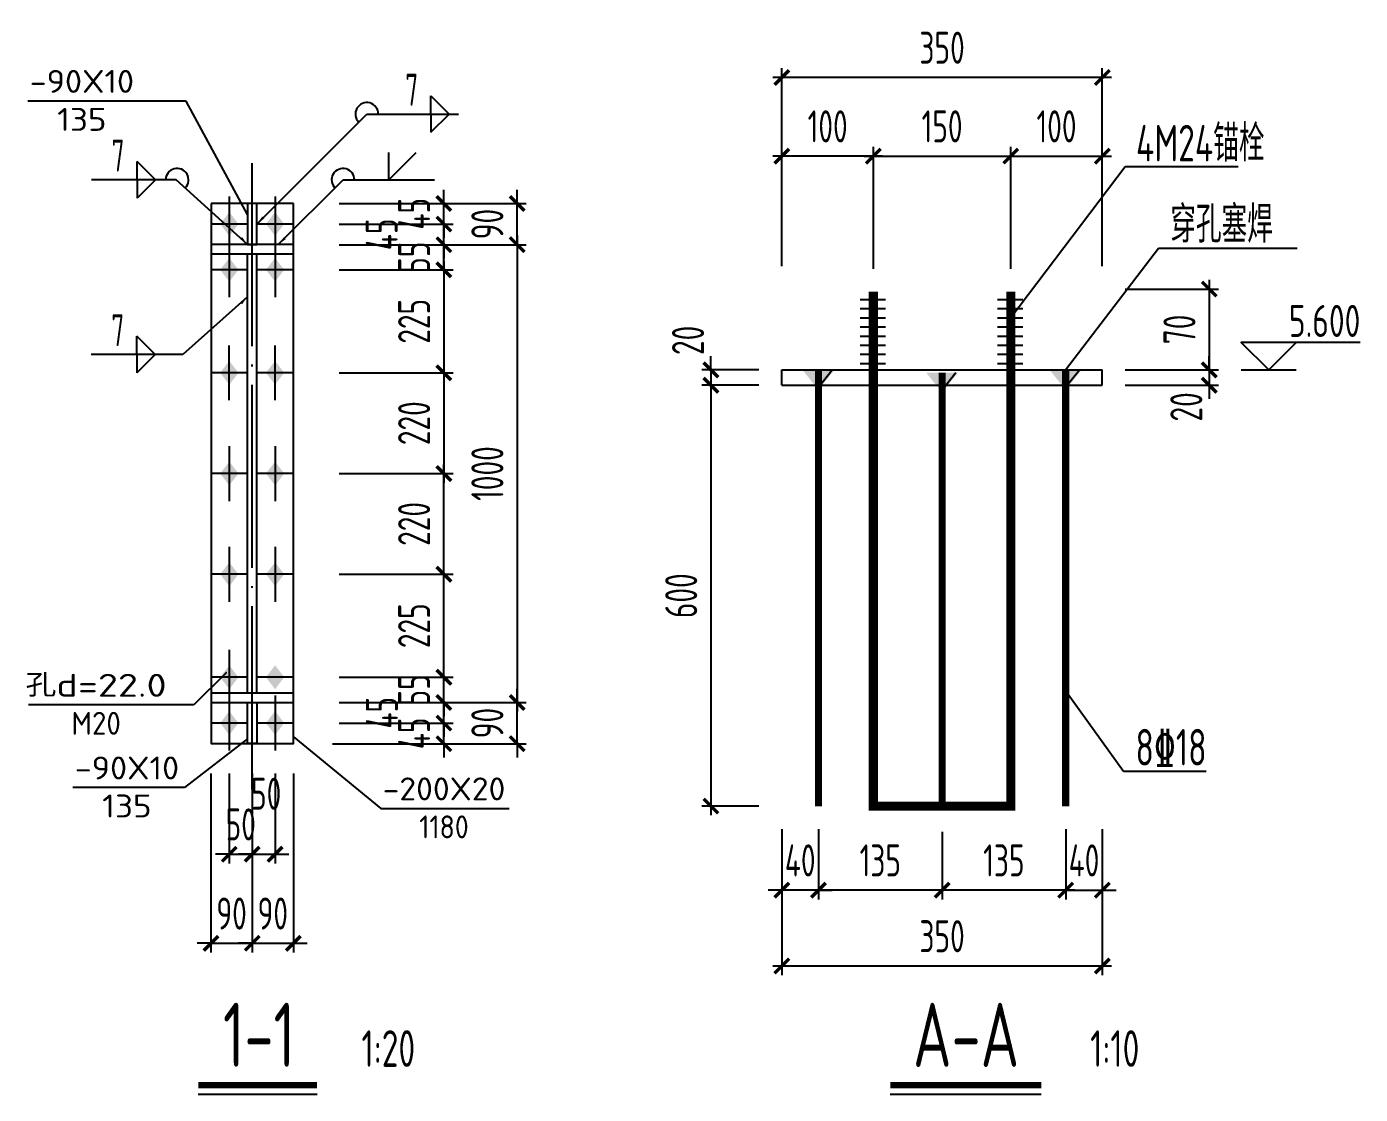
# Model space of a CAD drawing. Extents: x 287065 to 1473467, y 284802 to 344222.
# Drawn here: x 1292036 to 1306604, y 308885 to 320546 of the extents above; entities that cross this region are included whole.
import ezdxf
from ezdxf.enums import TextEntityAlignment as Align

# ---------------------------------------------------------------- set-up
doc = ezdxf.new("R2010")
doc.units = 0
doc.header["$LTSCALE"] = 1000
doc.linetypes.add('DOTE', pattern=[2.42, 2, -0.2, 0.02, -0.2])
doc.layers.get('0').update_dxf_attribs({"linetype": 'CONTINUOUS'})
doc.layers.get('DEFPOINTS').update_dxf_attribs({"linetype": 'CONTINUOUS'})
for name, color, linetype in [('10', 7, 'CONTINUOUS'), ('1000', 2, 'CONTINUOUS'), ('DIM', 3, 'CONTINUOUS'), ('DOTE', 8, 'DOTE'), ('G 钢板', 200, 'CONTINUOUS'), ('SYMB', 7, 'CONTINUOUS'), ('TEXT', 7, 'CONTINUOUS'), ('THIN', 7, 'CONTINUOUS'), ('尺寸标注', 3, 'CONTINUOUS'), ('焊缝标注', 151, 'CONTINUOUS'), ('螺栓孔标注', 151, 'CONTINUOUS'), ('钢板标注', 171, 'CONTINUOUS')]:
    doc.layers.add(name, color=color, linetype=linetype)
doc.styles.get("Standard").update_dxf_attribs({"font": 'tssdeng.shx', "width": 0.7, "bigfont": 'hztxt.shx'})
doc.styles.add('TSSD_Dimension', font='tssdeng.shx', dxfattribs={"width": 0.7, "bigfont": 'hztxt.shx'})
doc.dimstyles.new('TSSD_10_100', dxfattribs={"dimtxt": 350, "dimasz": 150, "dimexe": 100, "dimexo": 250, "dimgap": 150, "dimtad": 1, "dimdec": 0, "dimlfac": 0.1, "dimzin": 0, "dimdsep": 46, "dimtxsty": 'TSSD_Dimension', "dimblk": 'ARCHTICK', "dimcen": 0, "dimdle": 100, "dimclrt": 7, "dimadec": 0, "dimazin": 0, "dimtfac": 1, "dimtdec": 0, "dimtix": 1, "dimtmove": 2, "dimatfit": 3, "dimfxl": 100, "dimtolj": 1, "dimtzin": 0, "dimarcsym": 0})
doc.dimstyles.new('TSSD_20_100', dxfattribs={"dimtxt": 350, "dimasz": 150, "dimexe": 100, "dimexo": 250, "dimgap": 150, "dimtad": 1, "dimdec": 0, "dimlfac": 0.2, "dimzin": 0, "dimdsep": 46, "dimtxsty": 'TSSD_Dimension', "dimblk": 'ARCHTICK', "dimcen": 0, "dimdle": 100, "dimclrd": 256, "dimclre": 256, "dimclrt": 55, "dimadec": 0, "dimazin": 0, "dimtfac": 1, "dimtdec": 0, "dimtix": 1, "dimtmove": 2, "dimatfit": 3, "dimldrblk": '_tsdbk', "dimfxl": 100, "dimtolj": 1, "dimtzin": 0, "dimarcsym": 0})

# ---------------------------------------------------------------- blocks, each defined once
blk = doc.blocks.new('_ARCHTICK')
at = {"color": 0}
blk.add_lwpolyline([(-0.53, -0.53, 0.25, 0.25, 0), (0.53, 0.53, 0.5, 0.5, 0)], format="xyseb", dxfattribs=at)
blk = doc.blocks.new('*D627')
at = {"layer": 'DEFPOINTS', "color": 0}
for p in [(1294249, 312640, 600), (1294499, 312640, 600), (1294499, 311508)]:
    blk.add_point(p, dxfattribs=at)
at = {"layer": 'DIM', "lineweight": -2}
for p, q in [((1294249, 312390), (1294249, 311408)), ((1294499, 312390), (1294499, 311408)), ((1294249, 311508), (1294099, 311508)), ((1294249, 311508), (1294499, 311508)), ((1294499, 311508), (1294649, 311508))]:
    blk.add_line(p, q, dxfattribs=at)
at = {"layer": 'DIM', "lineweight": -2, "xscale": 150, "yscale": 150, "zscale": 150}
blk.add_blockref('_ARCHTICK', (1294249, 311508), dxfattribs=at)
at = {"layer": 'DIM', "lineweight": -2, "xscale": 150, "yscale": 150, "zscale": 150, "rotation": 180}
blk.add_blockref('_ARCHTICK', (1294499, 311508), dxfattribs=at)
at = {"layer": 'DIM', "color": 55, "insert": (1294374, 311833), "char_height": 350, "attachment_point": 5, "style": 'TSSD_Dimension'}
blk.add_mtext('\\A1;50', dxfattribs=at)
blk = doc.blocks.new('_tsdbk')
blk = doc.blocks.new('*D628')
at = {"layer": 'DEFPOINTS', "color": 0}
for p in [(1294499, 312640, 600), (1294749, 312640, 600), (1294749, 311508)]:
    blk.add_point(p, dxfattribs=at)
at = {"layer": 'DIM', "lineweight": -2}
for p, q in [((1294499, 312390), (1294499, 311408)), ((1294749, 312390), (1294749, 311408)), ((1294499, 311508), (1294349, 311508)), ((1294499, 311508), (1294749, 311508)), ((1294749, 311508), (1294899, 311508))]:
    blk.add_line(p, q, dxfattribs=at)
at = {"layer": 'DIM', "lineweight": -2, "xscale": 150, "yscale": 150, "zscale": 150}
blk.add_blockref('_ARCHTICK', (1294499, 311508), dxfattribs=at)
at = {"layer": 'DIM', "lineweight": -2, "xscale": 150, "yscale": 150, "zscale": 150, "rotation": 180}
blk.add_blockref('_ARCHTICK', (1294749, 311508), dxfattribs=at)
at = {"layer": 'DIM', "color": 55, "insert": (1294652, 312168), "char_height": 350, "attachment_point": 5, "style": 'TSSD_Dimension'}
blk.add_mtext('\\A1;50', dxfattribs=at)
blk = doc.blocks.new('*D629')
at = {"layer": 'DEFPOINTS', "color": 0}
for p in [(1294049, 312640), (1294499, 312640), (1294499, 310535)]:
    blk.add_point(p, dxfattribs=at)
at = {"layer": 'DIM', "lineweight": -2}
for p, q in [((1294049, 312390), (1294049, 310435)), ((1294499, 312390), (1294499, 310435)), ((1294049, 310535), (1293899, 310535)), ((1294049, 310535), (1294499, 310535)), ((1294499, 310535), (1294649, 310535))]:
    blk.add_line(p, q, dxfattribs=at)
at = {"layer": 'DIM', "lineweight": -2, "xscale": 150, "yscale": 150, "zscale": 150}
blk.add_blockref('_ARCHTICK', (1294049, 310535), dxfattribs=at)
at = {"layer": 'DIM', "lineweight": -2, "xscale": 150, "yscale": 150, "zscale": 150, "rotation": 180}
blk.add_blockref('_ARCHTICK', (1294499, 310535), dxfattribs=at)
at = {"layer": 'DIM', "color": 55, "insert": (1294274, 310860), "char_height": 350, "attachment_point": 5, "style": 'TSSD_Dimension'}
blk.add_mtext('\\A1;90', dxfattribs=at)
blk = doc.blocks.new('*D630')
at = {"layer": 'DEFPOINTS', "color": 0}
for p in [(1294499, 312640), (1294949, 312640), (1294949, 310535)]:
    blk.add_point(p, dxfattribs=at)
at = {"layer": 'DIM', "lineweight": -2}
for p, q in [((1294499, 312390), (1294499, 310435)), ((1294949, 312390), (1294949, 310435)), ((1294499, 310535), (1294349, 310535)), ((1294499, 310535), (1294949, 310535)), ((1294949, 310535), (1295099, 310535))]:
    blk.add_line(p, q, dxfattribs=at)
at = {"layer": 'DIM', "lineweight": -2, "xscale": 150, "yscale": 150, "zscale": 150}
blk.add_blockref('_ARCHTICK', (1294499, 310535), dxfattribs=at)
at = {"layer": 'DIM', "lineweight": -2, "xscale": 150, "yscale": 150, "zscale": 150, "rotation": 180}
blk.add_blockref('_ARCHTICK', (1294949, 310535), dxfattribs=at)
at = {"layer": 'DIM', "color": 55, "insert": (1294724, 310860), "char_height": 350, "attachment_point": 5, "style": 'TSSD_Dimension'}
blk.add_mtext('\\A1;90', dxfattribs=at)
blk = doc.blocks.new('*D631')
at = {"layer": 'DEFPOINTS', "color": 0}
for p in [(1295199, 312940), (1296593, 312940), (1295125, 312715)]:
    blk.add_point(p, dxfattribs=at)
at = {"layer": 'DIM', "lineweight": -2}
for p, q in [((1296593, 312940), (1296593, 313090)), ((1295449, 312940), (1296693, 312940)), ((1296593, 312715), (1296593, 312940)), ((1295375, 312715), (1296693, 312715)), ((1296593, 312715), (1296593, 312565))]:
    blk.add_line(p, q, dxfattribs=at)
at = {"layer": 'DIM', "lineweight": -2, "xscale": 150, "yscale": 150, "zscale": 150}
for p, rotation in [((1296593, 312940), 270), ((1296593, 312715), 90)]:
    blk.add_blockref('_ARCHTICK', p, dxfattribs=dict(at, rotation=rotation))
at = {"layer": 'DIM', "color": 55, "insert": (1296268, 312828), "char_height": 350, "attachment_point": 5, "rotation": 90, "style": 'TSSD_Dimension'}
blk.add_mtext('\\A1;45', dxfattribs=at)
blk = doc.blocks.new('*D632')
at = {"layer": 'DEFPOINTS', "color": 0}
for p in [(1295199, 313165), (1296593, 313165), (1295199, 312940)]:
    blk.add_point(p, dxfattribs=at)
at = {"layer": 'DIM', "lineweight": -2}
for p, q in [((1296593, 313165), (1296593, 313315)), ((1295449, 313165), (1296693, 313165)), ((1296593, 312940), (1296593, 313165)), ((1295449, 312940), (1296693, 312940)), ((1296593, 312940), (1296593, 312790))]:
    blk.add_line(p, q, dxfattribs=at)
at = {"layer": 'DIM', "lineweight": -2, "xscale": 150, "yscale": 150, "zscale": 150}
for p, rotation in [((1296593, 313165), 270), ((1296593, 312940), 90)]:
    blk.add_blockref('_ARCHTICK', p, dxfattribs=dict(at, rotation=rotation))
at = {"layer": 'DIM', "color": 55, "insert": (1295916, 313053), "char_height": 350, "attachment_point": 5, "rotation": 90, "style": 'TSSD_Dimension'}
blk.add_mtext('\\A1;45', dxfattribs=at)
blk = doc.blocks.new('*D633')
at = {"layer": 'DEFPOINTS', "color": 0}
for p in [(1295199, 313440), (1296593, 313440), (1295199, 313165)]:
    blk.add_point(p, dxfattribs=at)
at = {"layer": 'DIM', "lineweight": -2}
for p, q in [((1296593, 313440), (1296593, 313590)), ((1295449, 313440), (1296693, 313440)), ((1296593, 313165), (1296593, 313440)), ((1295449, 313165), (1296693, 313165)), ((1296593, 313165), (1296593, 313015))]:
    blk.add_line(p, q, dxfattribs=at)
at = {"layer": 'DIM', "lineweight": -2, "xscale": 150, "yscale": 150, "zscale": 150}
for p, rotation in [((1296593, 313440), 270), ((1296593, 313165), 90)]:
    blk.add_blockref('_ARCHTICK', p, dxfattribs=dict(at, rotation=rotation))
at = {"layer": 'DIM', "color": 55, "insert": (1296268, 313303), "char_height": 350, "attachment_point": 5, "rotation": 90, "style": 'TSSD_Dimension'}
blk.add_mtext('\\A1;55', dxfattribs=at)
blk = doc.blocks.new('*D634')
at = {"layer": 'DEFPOINTS', "color": 0}
for p in [(1295199, 318165), (1296593, 318165), (1295199, 317890)]:
    blk.add_point(p, dxfattribs=at)
at = {"layer": 'DIM', "lineweight": -2}
for p, q in [((1296593, 318165), (1296593, 318315)), ((1295449, 318165), (1296693, 318165)), ((1296593, 317890), (1296593, 318165)), ((1295449, 317890), (1296693, 317890)), ((1296593, 317890), (1296593, 317740))]:
    blk.add_line(p, q, dxfattribs=at)
at = {"layer": 'DIM', "lineweight": -2, "xscale": 150, "yscale": 150, "zscale": 150}
for p, rotation in [((1296593, 318165), 270), ((1296593, 317890), 90)]:
    blk.add_blockref('_ARCHTICK', p, dxfattribs=dict(at, rotation=rotation))
at = {"layer": 'DIM', "color": 55, "insert": (1296268, 318028), "char_height": 350, "attachment_point": 5, "rotation": 90, "style": 'TSSD_Dimension'}
blk.add_mtext('\\A1;55', dxfattribs=at)
blk = doc.blocks.new('*D635')
at = {"layer": 'DEFPOINTS', "color": 0}
for p in [(1295199, 318390), (1296593, 318390), (1295199, 318165)]:
    blk.add_point(p, dxfattribs=at)
at = {"layer": 'DIM', "lineweight": -2}
for p, q in [((1296593, 318390), (1296593, 318540)), ((1295449, 318390), (1296693, 318390)), ((1296593, 318165), (1296593, 318390)), ((1295449, 318165), (1296693, 318165)), ((1296593, 318165), (1296593, 318015))]:
    blk.add_line(p, q, dxfattribs=at)
at = {"layer": 'DIM', "lineweight": -2, "xscale": 150, "yscale": 150, "zscale": 150}
for p, rotation in [((1296593, 318390), 270), ((1296593, 318165), 90)]:
    blk.add_blockref('_ARCHTICK', p, dxfattribs=dict(at, rotation=rotation))
at = {"layer": 'DIM', "color": 55, "insert": (1295914, 318278), "char_height": 350, "attachment_point": 5, "rotation": 90, "style": 'TSSD_Dimension'}
blk.add_mtext('\\A1;45', dxfattribs=at)
blk = doc.blocks.new('*D636')
at = {"layer": 'DEFPOINTS', "color": 0}
for p in [(1295199, 318615), (1296593, 318615), (1295199, 318390)]:
    blk.add_point(p, dxfattribs=at)
at = {"layer": 'DIM', "lineweight": -2}
for p, q in [((1296593, 318615), (1296593, 318765)), ((1295449, 318615), (1296693, 318615)), ((1296593, 318390), (1296593, 318615)), ((1295449, 318390), (1296693, 318390)), ((1296593, 318390), (1296593, 318240))]:
    blk.add_line(p, q, dxfattribs=at)
at = {"layer": 'DIM', "lineweight": -2, "xscale": 150, "yscale": 150, "zscale": 150}
for p, rotation in [((1296593, 318615), 270), ((1296593, 318390), 90)]:
    blk.add_blockref('_ARCHTICK', p, dxfattribs=dict(at, rotation=rotation))
at = {"layer": 'DIM', "color": 55, "insert": (1296268, 318503), "char_height": 350, "attachment_point": 5, "rotation": 90, "style": 'TSSD_Dimension'}
blk.add_mtext('\\A1;45', dxfattribs=at)
blk = doc.blocks.new('*D637')
at = {"layer": 'DEFPOINTS', "color": 0}
for p in [(1295199, 318615), (1297393, 318615), (1295199, 318165)]:
    blk.add_point(p, dxfattribs=at)
at = {"layer": 'DIM', "lineweight": -2}
for p, q in [((1297393, 318615), (1297393, 318765)), ((1295449, 318615), (1297493, 318615)), ((1297393, 318165), (1297393, 318615)), ((1295449, 318165), (1297493, 318165)), ((1297393, 318165), (1297393, 318015))]:
    blk.add_line(p, q, dxfattribs=at)
at = {"layer": 'DIM', "lineweight": -2, "xscale": 150, "yscale": 150, "zscale": 150}
for p, rotation in [((1297393, 318615), 270), ((1297393, 318165), 90)]:
    blk.add_blockref('_ARCHTICK', p, dxfattribs=dict(at, rotation=rotation))
at = {"layer": 'DIM', "color": 55, "insert": (1297068, 318390), "char_height": 350, "attachment_point": 5, "rotation": 90, "style": 'TSSD_Dimension'}
blk.add_mtext('\\A1;90', dxfattribs=at)
blk = doc.blocks.new('*D638')
at = {"layer": 'DEFPOINTS', "color": 0}
for p in [(1295199, 318165), (1295199, 313165), (1297393, 313165)]:
    blk.add_point(p, dxfattribs=at)
at = {"layer": 'DIM', "lineweight": -2}
for p, q in [((1295449, 318165), (1297493, 318165)), ((1297393, 318265), (1297393, 313065)), ((1295449, 313165), (1297493, 313165))]:
    blk.add_line(p, q, dxfattribs=at)
at = {"layer": 'DIM', "lineweight": -2, "xscale": 150, "yscale": 150, "zscale": 150}
for p, rotation in [((1297393, 318165), 90), ((1297393, 313165), 270)]:
    blk.add_blockref('_ARCHTICK', p, dxfattribs=dict(at, rotation=rotation))
at = {"layer": 'DIM', "color": 55, "insert": (1297068, 315665), "char_height": 350, "attachment_point": 5, "rotation": 90, "style": 'TSSD_Dimension'}
blk.add_mtext('\\A1;1000', dxfattribs=at)
blk = doc.blocks.new('*D639')
at = {"layer": 'DEFPOINTS', "color": 0}
for p in [(1295199, 313165), (1297393, 313165), (1295125, 312715)]:
    blk.add_point(p, dxfattribs=at)
at = {"layer": 'DIM', "lineweight": -2}
for p, q in [((1297393, 313165), (1297393, 313315)), ((1295449, 313165), (1297493, 313165)), ((1297393, 312715), (1297393, 313165)), ((1295375, 312715), (1297493, 312715)), ((1297393, 312715), (1297393, 312565))]:
    blk.add_line(p, q, dxfattribs=at)
at = {"layer": 'DIM', "lineweight": -2, "xscale": 150, "yscale": 150, "zscale": 150}
for p, rotation in [((1297393, 313165), 270), ((1297393, 312715), 90)]:
    blk.add_blockref('_ARCHTICK', p, dxfattribs=dict(at, rotation=rotation))
at = {"layer": 'DIM', "color": 55, "insert": (1297068, 312940), "char_height": 350, "attachment_point": 5, "rotation": 90, "style": 'TSSD_Dimension'}
blk.add_mtext('\\A1;90', dxfattribs=at)
blk = doc.blocks.new('*D640')
at = {"layer": 'DEFPOINTS', "color": 0}
for p in [(1295199, 314565), (1296593, 314565), (1295199, 313440)]:
    blk.add_point(p, dxfattribs=at)
at = {"layer": 'DIM', "lineweight": -2}
for p, q in [((1295449, 314565), (1296693, 314565)), ((1296593, 313340), (1296593, 314665)), ((1295449, 313440), (1296693, 313440))]:
    blk.add_line(p, q, dxfattribs=at)
at = {"layer": 'DIM', "lineweight": -2, "xscale": 150, "yscale": 150, "zscale": 150}
for p, rotation in [((1296593, 314565), 90), ((1296593, 313440), 270)]:
    blk.add_blockref('_ARCHTICK', p, dxfattribs=dict(at, rotation=rotation))
at = {"layer": 'DIM', "color": 55, "insert": (1296268, 314003), "char_height": 350, "attachment_point": 5, "rotation": 90, "style": 'TSSD_Dimension'}
blk.add_mtext('\\A1;225', dxfattribs=at)
blk = doc.blocks.new('*D641')
at = {"layer": 'DEFPOINTS', "color": 0}
for p in [(1295199, 316765), (1295199, 315665), (1296593, 315665)]:
    blk.add_point(p, dxfattribs=at)
at = {"layer": 'DIM', "lineweight": -2}
for p, q in [((1296593, 316865), (1296593, 315565)), ((1295449, 316765), (1296693, 316765)), ((1295449, 315665), (1296693, 315665))]:
    blk.add_line(p, q, dxfattribs=at)
at = {"layer": 'DIM', "lineweight": -2, "xscale": 150, "yscale": 150, "zscale": 150}
for p, rotation in [((1296593, 316765), 90), ((1296593, 315665), 270)]:
    blk.add_blockref('_ARCHTICK', p, dxfattribs=dict(at, rotation=rotation))
at = {"layer": 'DIM', "color": 55, "insert": (1296268, 316215), "char_height": 350, "attachment_point": 5, "rotation": 90, "style": 'TSSD_Dimension'}
blk.add_mtext('\\A1;220', dxfattribs=at)
blk = doc.blocks.new('*D642')
at = {"layer": 'DEFPOINTS', "color": 0}
for p in [(1295199, 317890), (1295199, 316765), (1296593, 316765)]:
    blk.add_point(p, dxfattribs=at)
at = {"layer": 'DIM', "lineweight": -2}
for p, q in [((1295449, 317890), (1296693, 317890)), ((1296593, 317990), (1296593, 316665)), ((1295449, 316765), (1296693, 316765))]:
    blk.add_line(p, q, dxfattribs=at)
at = {"layer": 'DIM', "lineweight": -2, "xscale": 150, "yscale": 150, "zscale": 150}
for p, rotation in [((1296593, 317890), 90), ((1296593, 316765), 270)]:
    blk.add_blockref('_ARCHTICK', p, dxfattribs=dict(at, rotation=rotation))
at = {"layer": 'DIM', "color": 55, "insert": (1296268, 317328), "char_height": 350, "attachment_point": 5, "rotation": 90, "style": 'TSSD_Dimension'}
blk.add_mtext('\\A1;225', dxfattribs=at)
blk = doc.blocks.new('*D643')
at = {"layer": 'DEFPOINTS', "color": 0}
for p in [(1295199, 315665), (1296593, 315665), (1295199, 314565)]:
    blk.add_point(p, dxfattribs=at)
at = {"layer": 'DIM', "lineweight": -2}
for p, q in [((1296593, 314465), (1296593, 315765)), ((1295449, 315665), (1296693, 315665)), ((1295449, 314565), (1296693, 314565))]:
    blk.add_line(p, q, dxfattribs=at)
at = {"layer": 'DIM', "lineweight": -2, "xscale": 150, "yscale": 150, "zscale": 150}
for p, rotation in [((1296593, 315665), 90), ((1296593, 314565), 270)]:
    blk.add_blockref('_ARCHTICK', p, dxfattribs=dict(at, rotation=rotation))
at = {"layer": 'DIM', "color": 55, "insert": (1296268, 315115), "char_height": 350, "attachment_point": 5, "rotation": 90, "style": 'TSSD_Dimension'}
blk.add_mtext('\\A1;220', dxfattribs=at)
blk = doc.blocks.new('*D683')
at = {"layer": 'DEFPOINTS', "color": 0}
for p in [(1302785, 319132), (1301284, 317652), (1302785, 317652)]:
    blk.add_point(p, dxfattribs=at)
at = {"layer": 'DIM', "color": 0, "lineweight": -2}
for p, q in [((1301284, 317902), (1301284, 319232)), ((1302785, 317902), (1302785, 319232)), ((1301184, 319132), (1302885, 319132))]:
    blk.add_line(p, q, dxfattribs=at)
at = {"layer": 'DIM', "color": 0, "lineweight": -2, "xscale": 150, "yscale": 150, "zscale": 150, "rotation": 180}
blk.add_blockref('_ARCHTICK', (1301284, 319132), dxfattribs=at)
at = {"layer": 'DIM', "color": 0, "lineweight": -2, "xscale": 150, "yscale": 150, "zscale": 150}
blk.add_blockref('_ARCHTICK', (1302785, 319132), dxfattribs=at)
at = {"layer": 'DIM', "color": 7, "insert": (1302035, 319457), "char_height": 350, "attachment_point": 5, "style": 'TSSD_Dimension'}
blk.add_mtext('\\A1;150', dxfattribs=at)
blk = doc.blocks.new('*D684')
at = {"layer": 'DEFPOINTS', "color": 0}
for p in [(1303785, 319132), (1302785, 317652), (1303785, 317680)]:
    blk.add_point(p, dxfattribs=at)
at = {"layer": 'DIM', "color": 0, "lineweight": -2}
for p, q in [((1302785, 317902), (1302785, 319232)), ((1303785, 317930), (1303785, 319232)), ((1302685, 319132), (1303885, 319132))]:
    blk.add_line(p, q, dxfattribs=at)
at = {"layer": 'DIM', "color": 0, "lineweight": -2, "xscale": 150, "yscale": 150, "zscale": 150, "rotation": 180}
blk.add_blockref('_ARCHTICK', (1302785, 319132), dxfattribs=at)
at = {"layer": 'DIM', "color": 0, "lineweight": -2, "xscale": 150, "yscale": 150, "zscale": 150}
blk.add_blockref('_ARCHTICK', (1303785, 319132), dxfattribs=at)
at = {"layer": 'DIM', "color": 7, "insert": (1303285, 319457), "char_height": 350, "attachment_point": 5, "style": 'TSSD_Dimension'}
blk.add_mtext('\\A1;100', dxfattribs=at)
blk = doc.blocks.new('*D685')
at = {"layer": 'DEFPOINTS', "color": 0}
for p in [(1300285, 319132), (1300285, 317680), (1301284, 317652)]:
    blk.add_point(p, dxfattribs=at)
at = {"layer": 'DIM', "color": 0, "lineweight": -2}
for p, q in [((1300285, 317930), (1300285, 319232)), ((1301284, 317902), (1301284, 319232)), ((1301384, 319132), (1300185, 319132))]:
    blk.add_line(p, q, dxfattribs=at)
at = {"layer": 'DIM', "color": 0, "lineweight": -2, "xscale": 150, "yscale": 150, "zscale": 150, "rotation": 180}
blk.add_blockref('_ARCHTICK', (1300285, 319132), dxfattribs=at)
at = {"layer": 'DIM', "color": 0, "lineweight": -2, "xscale": 150, "yscale": 150, "zscale": 150}
blk.add_blockref('_ARCHTICK', (1301284, 319132), dxfattribs=at)
at = {"layer": 'DIM', "color": 7, "insert": (1300785, 319457), "char_height": 350, "attachment_point": 5, "style": 'TSSD_Dimension'}
blk.add_mtext('\\A1;100', dxfattribs=at)
blk = doc.blocks.new('*D686')
at = {"layer": 'DEFPOINTS', "color": 0}
for p in [(1300685, 312033), (1302035, 312004), (1300685, 311115)]:
    blk.add_point(p, dxfattribs=at)
at = {"layer": 'DIM', "color": 0, "lineweight": -2}
for p, q in [((1300685, 311783), (1300685, 311015)), ((1302035, 311754), (1302035, 311015)), ((1302135, 311115), (1300585, 311115))]:
    blk.add_line(p, q, dxfattribs=at)
at = {"layer": 'DIM', "color": 0, "lineweight": -2, "xscale": 150, "yscale": 150, "zscale": 150, "rotation": 180}
blk.add_blockref('_ARCHTICK', (1300685, 311115), dxfattribs=at)
at = {"layer": 'DIM', "color": 0, "lineweight": -2, "xscale": 150, "yscale": 150, "zscale": 150}
blk.add_blockref('_ARCHTICK', (1302035, 311115), dxfattribs=at)
at = {"layer": 'DIM', "color": 7, "insert": (1301360, 311440), "char_height": 350, "attachment_point": 5, "style": 'TSSD_Dimension'}
blk.add_mtext('\\A1;135', dxfattribs=at)
blk = doc.blocks.new('*D687')
at = {"layer": 'DEFPOINTS', "color": 0}
for p in [(1300285, 312033), (1303785, 312033), (1303785, 310287)]:
    blk.add_point(p, dxfattribs=at)
at = {"layer": 'DIM', "color": 0, "lineweight": -2}
for p, q in [((1300285, 311783), (1300285, 310187)), ((1303785, 311783), (1303785, 310187)), ((1300185, 310287), (1303885, 310287))]:
    blk.add_line(p, q, dxfattribs=at)
at = {"layer": 'DIM', "color": 0, "lineweight": -2, "xscale": 150, "yscale": 150, "zscale": 150, "rotation": 180}
blk.add_blockref('_ARCHTICK', (1300285, 310287), dxfattribs=at)
at = {"layer": 'DIM', "color": 0, "lineweight": -2, "xscale": 150, "yscale": 150, "zscale": 150}
blk.add_blockref('_ARCHTICK', (1303785, 310287), dxfattribs=at)
at = {"layer": 'DIM', "color": 7, "insert": (1302035, 310612), "char_height": 350, "attachment_point": 5, "style": 'TSSD_Dimension'}
blk.add_mtext('\\A1;350', dxfattribs=at)
blk = doc.blocks.new('*D688')
at = {"layer": 'DEFPOINTS', "color": 0}
for p in [(1300285, 312033), (1300685, 312033), (1300285, 311115)]:
    blk.add_point(p, dxfattribs=at)
at = {"layer": 'DIM', "color": 0, "lineweight": -2}
for p, q in [((1300285, 311783), (1300285, 311015)), ((1300685, 311783), (1300685, 311015)), ((1300285, 311115), (1300135, 311115)), ((1300685, 311115), (1300285, 311115)), ((1300685, 311115), (1300835, 311115))]:
    blk.add_line(p, q, dxfattribs=at)
at = {"layer": 'DIM', "color": 0, "lineweight": -2, "xscale": 150, "yscale": 150, "zscale": 150}
blk.add_blockref('_ARCHTICK', (1300285, 311115), dxfattribs=at)
at = {"layer": 'DIM', "color": 0, "lineweight": -2, "xscale": 150, "yscale": 150, "zscale": 150, "rotation": 180}
blk.add_blockref('_ARCHTICK', (1300685, 311115), dxfattribs=at)
at = {"layer": 'DIM', "color": 7, "insert": (1300485, 311440), "char_height": 350, "attachment_point": 5, "style": 'TSSD_Dimension'}
blk.add_mtext('\\A1;40', dxfattribs=at)
blk = doc.blocks.new('*D689')
at = {"layer": 'DEFPOINTS', "color": 0}
for p in [(1300285, 316797), (1299510, 316630), (1300285, 316630)]:
    blk.add_point(p, dxfattribs=at)
at = {"layer": 'DIM', "color": 0, "lineweight": -2}
for p, q in [((1299510, 316797), (1299510, 316947)), ((1300035, 316797), (1299410, 316797)), ((1299510, 316797), (1299510, 316630)), ((1300035, 316630), (1299410, 316630)), ((1299510, 316630), (1299510, 316480))]:
    blk.add_line(p, q, dxfattribs=at)
at = {"layer": 'DIM', "color": 0, "lineweight": -2, "xscale": 150, "yscale": 150, "zscale": 150}
for p, rotation in [((1299510, 316797), 270), ((1299510, 316630), 90)]:
    blk.add_blockref('_ARCHTICK', p, dxfattribs=dict(at, rotation=rotation))
at = {"layer": 'DIM', "color": 7, "insert": (1299260, 317120), "char_height": 350, "attachment_point": 5, "rotation": 90, "style": 'TSSD_Dimension'}
blk.add_mtext('\\A1;20', dxfattribs=at)
blk = doc.blocks.new('*D690')
at = {"layer": 'DEFPOINTS', "color": 0}
for p in [(1300285, 316630), (1299510, 312033), (1300285, 312033)]:
    blk.add_point(p, dxfattribs=at)
at = {"layer": 'DIM', "color": 0, "lineweight": -2}
for p, q in [((1299510, 316730), (1299510, 311933)), ((1300035, 316630), (1299410, 316630)), ((1300035, 312033), (1299410, 312033))]:
    blk.add_line(p, q, dxfattribs=at)
at = {"layer": 'DIM', "color": 0, "lineweight": -2, "xscale": 150, "yscale": 150, "zscale": 150}
for p, rotation in [((1299510, 316630), 90), ((1299510, 312033), 270)]:
    blk.add_blockref('_ARCHTICK', p, dxfattribs=dict(at, rotation=rotation))
at = {"layer": 'DIM', "color": 7, "insert": (1299185, 314331), "char_height": 350, "attachment_point": 5, "rotation": 90, "style": 'TSSD_Dimension'}
blk.add_mtext('\\A1;600', dxfattribs=at)
blk = doc.blocks.new('*D691')
at = {"layer": 'DEFPOINTS', "color": 0}
for p in [(1302035, 312004), (1303385, 312033), (1302035, 311115)]:
    blk.add_point(p, dxfattribs=at)
at = {"layer": 'DIM', "color": 0, "lineweight": -2}
for p, q in [((1303385, 311783), (1303385, 311015)), ((1302035, 311754), (1302035, 311015)), ((1303485, 311115), (1301935, 311115))]:
    blk.add_line(p, q, dxfattribs=at)
at = {"layer": 'DIM', "color": 0, "lineweight": -2, "xscale": 150, "yscale": 150, "zscale": 150, "rotation": 180}
blk.add_blockref('_ARCHTICK', (1302035, 311115), dxfattribs=at)
at = {"layer": 'DIM', "color": 0, "lineweight": -2, "xscale": 150, "yscale": 150, "zscale": 150}
blk.add_blockref('_ARCHTICK', (1303385, 311115), dxfattribs=at)
at = {"layer": 'DIM', "color": 7, "insert": (1302710, 311440), "char_height": 350, "attachment_point": 5, "style": 'TSSD_Dimension'}
blk.add_mtext('\\A1;135', dxfattribs=at)
blk = doc.blocks.new('*D692')
at = {"layer": 'DEFPOINTS', "color": 0}
for p in [(1303385, 312033), (1303785, 312033), (1303785, 311115)]:
    blk.add_point(p, dxfattribs=at)
at = {"layer": 'DIM', "color": 0, "lineweight": -2}
for p, q in [((1303385, 311783), (1303385, 311015)), ((1303785, 311783), (1303785, 311015)), ((1303385, 311115), (1303235, 311115)), ((1303385, 311115), (1303785, 311115)), ((1303785, 311115), (1303935, 311115))]:
    blk.add_line(p, q, dxfattribs=at)
at = {"layer": 'DIM', "color": 0, "lineweight": -2, "xscale": 150, "yscale": 150, "zscale": 150}
blk.add_blockref('_ARCHTICK', (1303385, 311115), dxfattribs=at)
at = {"layer": 'DIM', "color": 0, "lineweight": -2, "xscale": 150, "yscale": 150, "zscale": 150, "rotation": 180}
blk.add_blockref('_ARCHTICK', (1303785, 311115), dxfattribs=at)
at = {"layer": 'DIM', "color": 7, "insert": (1303585, 311440), "char_height": 350, "attachment_point": 5, "style": 'TSSD_Dimension'}
blk.add_mtext('\\A1;40', dxfattribs=at)
blk = doc.blocks.new('*D693')
at = {"layer": 'DEFPOINTS', "color": 0}
for p in [(1303785, 317680), (1303785, 316797), (1304953, 316797)]:
    blk.add_point(p, dxfattribs=at)
at = {"layer": 'DIM', "color": 0, "lineweight": -2}
for p, q in [((1304953, 317780), (1304953, 316697)), ((1304035, 317680), (1305053, 317680)), ((1304035, 316797), (1305053, 316797))]:
    blk.add_line(p, q, dxfattribs=at)
at = {"layer": 'DIM', "color": 0, "lineweight": -2, "xscale": 150, "yscale": 150, "zscale": 150}
for p, rotation in [((1304953, 317680), 90), ((1304953, 316797), 270)]:
    blk.add_blockref('_ARCHTICK', p, dxfattribs=dict(at, rotation=rotation))
at = {"layer": 'DIM', "color": 7, "insert": (1304628, 317239), "char_height": 350, "attachment_point": 5, "rotation": 90, "style": 'TSSD_Dimension'}
blk.add_mtext('\\A1;70', dxfattribs=at)
blk = doc.blocks.new('*D694')
at = {"layer": 'DEFPOINTS', "color": 0}
for p in [(1303785, 316797), (1303785, 316630), (1304953, 316630)]:
    blk.add_point(p, dxfattribs=at)
at = {"layer": 'DIM', "color": 0, "lineweight": -2}
for p, q in [((1304953, 316797), (1304953, 316947)), ((1304035, 316797), (1305053, 316797)), ((1304953, 316797), (1304953, 316630)), ((1304035, 316630), (1305053, 316630)), ((1304953, 316630), (1304953, 316480))]:
    blk.add_line(p, q, dxfattribs=at)
at = {"layer": 'DIM', "color": 0, "lineweight": -2, "xscale": 150, "yscale": 150, "zscale": 150}
for p, rotation in [((1304953, 316797), 270), ((1304953, 316630), 90)]:
    blk.add_blockref('_ARCHTICK', p, dxfattribs=dict(at, rotation=rotation))
at = {"layer": 'DIM', "color": 7, "insert": (1304703, 316393), "char_height": 350, "attachment_point": 5, "rotation": 90, "style": 'TSSD_Dimension'}
blk.add_mtext('\\A1;20', dxfattribs=at)
blk = doc.blocks.new('*D695')
at = {"layer": 'DEFPOINTS', "color": 0}
for p in [(1300285, 319991), (1300285, 318567), (1303785, 318567)]:
    blk.add_point(p, dxfattribs=at)
at = {"layer": 'DIM', "color": 0, "lineweight": -2}
for p, q in [((1300285, 318817), (1300285, 320091)), ((1303785, 318817), (1303785, 320091)), ((1303885, 319991), (1300185, 319991))]:
    blk.add_line(p, q, dxfattribs=at)
at = {"layer": 'DIM', "color": 0, "lineweight": -2, "xscale": 150, "yscale": 150, "zscale": 150, "rotation": 180}
blk.add_blockref('_ARCHTICK', (1300285, 319991), dxfattribs=at)
at = {"layer": 'DIM', "color": 0, "lineweight": -2, "xscale": 150, "yscale": 150, "zscale": 150}
blk.add_blockref('_ARCHTICK', (1303785, 319991), dxfattribs=at)
at = {"layer": 'DIM', "color": 7, "insert": (1302035, 320316), "char_height": 350, "attachment_point": 5, "style": 'TSSD_Dimension'}
blk.add_mtext('\\A1;350', dxfattribs=at)

msp = doc.modelspace()

# ---------------------------------------------------------------- hatches: boundary and pattern name
for points in [[(1300510.379, 316797.031), (1300660.026, 316797.031), (1300660.026, 316609.501)], [(1300858.639, 316797.031), (1300708.993, 316797.031), (1300708.993, 316609.501)], [(1301860.686, 316768.394), (1302010.332, 316768.394), (1302010.332, 316580.864)], [(1302208.945, 316768.394), (1302059.299, 316768.394), (1302059.299, 316580.864)], [(1303210.602, 316797.031), (1303360.248, 316797.031), (1303360.248, 316609.501)], [(1303558.861, 316797.031), (1303409.215, 316797.031), (1303409.215, 316609.501)]]:
    msp.add_hatch(color=256).paths.add_polyline_path(points)

# ---------------------------------------------------------------- linework, layer by layer
for p, q in [((1303384.732, 316797.031, 266.667), (1304400.136, 318126.641, 266.667)), ((1304400.136, 318126.641, 266.667), (1305913.977, 318126.641, 266.667)), ((1300684.509, 316609.501, 266.667), (1300834.155, 316797.031, 266.667)), ((1302034.816, 316580.864, 266.667), (1302184.462, 316768.394, 266.667)), ((1303384.732, 316609.501, 266.667), (1303534.378, 316797.031, 266.667)), ((1303384.732, 313296.149, 266.667), (1304018.092, 312416.03, 266.667)), ((1304018.092, 312416.03, 266.667), (1304919.638, 312416.03, 266.667))]:
    msp.add_line(p, q)
at = {"color": 3}
for p, q in [((1301139.689, 317567.344, 266.667), (1301417.105, 317567.344, 266.667)), ((1301139.689, 317467.344, 266.667), (1301417.105, 317467.344, 266.667)), ((1302640.723, 317567.344, 266.667), (1302918.14, 317567.344, 266.667)), ((1302640.723, 317467.344, 266.667), (1302918.14, 317467.344, 266.667)), ((1301139.689, 317367.344, 266.667), (1301417.105, 317367.344, 266.667)), ((1302640.723, 317367.344, 266.667), (1302918.14, 317367.344, 266.667)), ((1301139.689, 317267.344, 266.667), (1301417.105, 317267.344, 266.667)), ((1301139.689, 317167.344, 266.667), (1301417.105, 317167.344, 266.667)), ((1302640.723, 317267.344, 266.667), (1302918.14, 317267.344, 266.667)), ((1302640.723, 317167.344, 266.667), (1302918.14, 317167.344, 266.667)), ((1301139.689, 317067.344, 266.667), (1301417.105, 317067.344, 266.667)), ((1302640.723, 317067.344, 266.667), (1302918.14, 317067.344, 266.667)), ((1301139.689, 316967.344, 266.667), (1301417.105, 316967.344, 266.667)), ((1301139.689, 316867.344, 266.667), (1301417.105, 316867.344, 266.667)), ((1302640.723, 316967.344, 266.667), (1302918.14, 316967.344, 266.667)), ((1302640.723, 316867.344, 266.667), (1302918.14, 316867.344, 266.667))]:
    msp.add_line(p, q, dxfattribs=at)
at = {"color": 6, "linetype": 'Continuous', "const_width": 100, "elevation": 266.667}
msp.add_lwpolyline([(1301284.299, 317651.727), (1301284.299, 312032.516), (1302785.333, 312032.516), (1302785.333, 317651.727)], dxfattribs=at)
at = {"elevation": 266.667}
for points, const_width in [([(1300684.509, 316797.031), (1300684.509, 312032.516)], 77), ([(1300684.509, 312032.516), (1300684.509, 316797.031)], 44), ([(1302034.816, 316768.394), (1302034.816, 312003.879)], 77), ([(1302034.816, 312003.879), (1302034.816, 316768.394)], 44), ([(1303384.732, 316797.031), (1303384.732, 312032.516)], 77), ([(1303384.732, 312032.516), (1303384.732, 316797.031)], 44)]:
    msp.add_lwpolyline(points, dxfattribs=dict(at, const_width=const_width))
at = {"layer": '10', "color": 253}
for p, q in [((1294249.078, 318690.406, -200), (1294249.078, 318090.406, -200)), ((1294749.079, 318690.406, -200), (1294749.079, 318090.406, -200)), ((1294449.078, 318390.406, -200), (1294049.078, 318390.406, -200)), ((1294949.079, 318390.406, -200), (1294549.079, 318390.406, -200)), ((1294249.078, 318190.406, -200), (1294249.078, 317590.406, -200)), ((1294749.078, 318190.406, -200), (1294749.078, 317590.406, -200)), ((1294449.078, 317890.406, -200), (1294049.078, 317890.406, -200)), ((1294949.079, 317890.406, -200), (1294549.079, 317890.406, -200)), ((1294249.078, 316465.425, -200), (1294249.078, 317065.425, -200)), ((1294749.078, 316465.425, -200), (1294749.078, 317065.425, -200)), ((1294449.078, 316765.425, -200), (1294049.078, 316765.425, -200)), ((1294949.079, 316765.425, -200), (1294549.079, 316765.425, -200)), ((1294249.078, 315965.425, -200), (1294249.078, 315365.425, -200)), ((1294749.078, 315965.425, -200), (1294749.078, 315365.425, -200)), ((1294449.078, 315665.425, -200), (1294049.078, 315665.425, -200)), ((1294949.079, 315665.425, -200), (1294549.079, 315665.425, -200)), ((1294249.078, 314865.425, -200), (1294249.078, 314265.425, -200)), ((1294749.078, 314865.425, -200), (1294749.078, 314265.425, -200)), ((1294449.078, 314565.425, -200), (1294049.078, 314565.425, -200)), ((1294949.079, 314565.425, -200), (1294549.079, 314565.425, -200)), ((1294249.078, 313740.445, -200), (1294249.078, 313140.445, -200)), ((1294449.078, 313440.445, -200), (1294049.078, 313440.445, -200)), ((1294949.079, 313440.445, -200), (1294549.079, 313440.445, -200)), ((1294249.078, 313240.445, -200), (1294249.078, 312640.445, -200)), ((1294749.079, 313240.445, -200), (1294749.079, 312640.445, -200)), ((1294449.078, 312940.445, -200), (1294049.078, 312940.445, -200)), ((1294949.079, 312940.445, -200), (1294549.079, 312940.445, -200))]:
    msp.add_line(p, q, dxfattribs=at)
at = {"layer": '10'}
for points in [[(1294249.078, 318520.405, -200), (1294149.078, 318390.406, -200), (1294349.078, 318390.406, -200), (1294249.078, 318260.405, -200)], [(1294749.079, 318520.405, -200), (1294649.079, 318390.406, -200), (1294849.079, 318390.406, -200), (1294749.079, 318260.405, -200)], [(1294249.078, 318020.405, -200), (1294149.078, 317890.406, -200), (1294349.078, 317890.406, -200), (1294249.078, 317760.405, -200)], [(1294749.079, 318020.405, -200), (1294649.079, 317890.406, -200), (1294849.079, 317890.406, -200), (1294749.079, 317760.405, -200)], [(1294249.078, 316635.426, -200), (1294149.078, 316765.425, -200), (1294349.078, 316765.425, -200), (1294249.078, 316895.425, -200)], [(1294749.079, 316635.426, -200), (1294649.079, 316765.425, -200), (1294849.079, 316765.425, -200), (1294749.079, 316895.425, -200)], [(1294249.078, 315795.425, -200), (1294149.078, 315665.425, -200), (1294349.078, 315665.425, -200), (1294249.078, 315535.425, -200)], [(1294749.079, 315795.425, -200), (1294649.079, 315665.425, -200), (1294849.079, 315665.425, -200), (1294749.079, 315535.425, -200)], [(1294249.078, 314695.425, -200), (1294149.078, 314565.425, -200), (1294349.078, 314565.425, -200), (1294249.078, 314435.425, -200)], [(1294749.079, 314695.425, -200), (1294649.079, 314565.425, -200), (1294849.079, 314565.425, -200), (1294749.079, 314435.425, -200)], [(1294249.078, 313570.445, -200), (1294149.078, 313440.445, -200), (1294349.078, 313440.445, -200), (1294249.078, 313310.445, -200)], [(1294749.079, 313570.445, -200), (1294649.079, 313440.445, -200), (1294849.079, 313440.445, -200), (1294749.079, 313310.445, -200)], [(1294249.078, 313070.445, -200), (1294149.078, 312940.445, -200), (1294349.078, 312940.445, -200), (1294249.078, 312810.445, -200)], [(1294749.079, 313070.445, -200), (1294649.079, 312940.445, -200), (1294849.079, 312940.445, -200), (1294749.079, 312810.445, -200)]]:
    msp.add_solid(points, dxfattribs=at)
at = {"layer": '1000', "elevation": -200}
for points in [[(1294049.078, 318615.445), (1294049.078, 312715.445), (1294949.078, 312715.445), (1294949.078, 318615.445)], [(1294949.078, 318615.445), (1294049.078, 318615.445)], [(1294549.078, 318615.406), (1294449.078, 318615.406)], [(1294449.078, 318615.406), (1294449.078, 318165.406)], [(1294549.078, 318165.406), (1294549.078, 318615.406)], [(1294449.078, 318165.406), (1294549.078, 318165.406)], [(1294449.078, 313165.445), (1294549.078, 313165.445)], [(1294449.078, 312715.445), (1294449.078, 313165.445)], [(1294549.078, 313165.445), (1294549.078, 312715.445)], [(1294549.078, 312715.445), (1294449.078, 312715.445)]]:
    msp.add_lwpolyline(points, dxfattribs=at)
at = {"layer": 'DOTE'}
msp.add_line((1294499.078, 312215.445, -200), (1294499.078, 319125.445, -200), dxfattribs=at)
at = {"layer": 'G 钢板'}
for p, q in [((1300284.816, 316797.031, 266.667), (1303784.816, 316797.031, 266.667)), ((1300284.816, 316630.364, 266.667), (1300284.816, 316797.031, 266.667)), ((1303784.816, 316630.364, 266.667), (1303784.816, 316797.031, 266.667)), ((1300284.816, 316630.364, 266.667), (1303784.816, 316630.364, 266.667))]:
    msp.add_line(p, q, dxfattribs=at)
at = {"layer": 'TEXT'}
for p, q in [((1304033.679, 319015.955, 266.667), (1302785.333, 317367.344, 266.667)), ((1305268.726, 319015.955, 266.667), (1304033.679, 319015.955, 266.667))]:
    msp.add_line(p, q, dxfattribs=at)
at = {"layer": 'THIN'}
for p, q in [((1293909.542, 308885.494), (1295207.53, 308885.494)), ((1301468.197, 308885.494), (1303118.14, 308885.494))]:
    msp.add_line(p, q, dxfattribs=at)
at = {"layer": 'THIN', "elevation": 266.667}
for points in [[(1306603.542, 317097.031), (1305303.254, 317097.031), (1305603.254, 316797.031), (1305903.254, 317097.031)], [(1305303.254, 316797.031), (1305903.254, 316797.031)]]:
    msp.add_lwpolyline(points, dxfattribs=at)
at = {"layer": 'THIN', "const_width": 70}
for points in [[(1295207.53, 308985.494), (1293909.542, 308985.494)], [(1303118.14, 308985.494), (1301468.197, 308985.494)]]:
    msp.add_lwpolyline(points, dxfattribs=at)
at = {"layer": '尺寸标注', "color": 3, "elevation": -200}
for points in [[(1294949.078, 318165.406), (1294049.078, 318165.406)], [(1294049.078, 318165.406), (1294049.078, 318065.406)], [(1294949.078, 318065.406), (1294949.078, 318165.406)], [(1294049.078, 318065.406), (1294949.078, 318065.406)], [(1294449.078, 313265.445), (1294449.078, 318065.406)], [(1294549.078, 313265.445), (1294549.078, 318065.406)], [(1294949.078, 313265.445), (1294049.078, 313265.445)], [(1294049.078, 313265.445), (1294049.078, 313165.445)], [(1294949.078, 313165.445), (1294949.078, 313265.445)], [(1294049.078, 313165.445), (1294949.078, 313165.445)]]:
    msp.add_lwpolyline(points, dxfattribs=at)
at = {"layer": '焊缝标注'}
for p, q in [((1296451.639, 319792.009, -200), (1296651.639, 319592.009, -200)), ((1296451.639, 319592.009, -200), (1296451.639, 319792.009, -200)), ((1294549.078, 318390.406, -200), (1295751.639, 319592.009, -200)), ((1295751.639, 319592.009, -200), (1296751.639, 319592.009, -200)), ((1296451.639, 319392.009, -200), (1296651.639, 319592.009, -200)), ((1296451.639, 319592.009, -200), (1296451.639, 319392.009, -200)), ((1293442.816, 318873.356, -200), (1293242.816, 319073.356, -200)), ((1293242.816, 318873.356, -200), (1293242.816, 319073.356, -200)), ((1295991.467, 318872.231, -200), (1295991.467, 319172.231, -200)), ((1295991.467, 318872.231, -200), (1296291.467, 319172.231, -200)), ((1293667.624, 318873.356, -200), (1292742.816, 318873.356, -200)), ((1293442.816, 318873.356, -200), (1293242.816, 318673.356, -200)), ((1293242.816, 318873.356, -200), (1293242.816, 318673.356, -200)), ((1294449.078, 318165.406, -200), (1293667.624, 318873.356, -200)), ((1294784.079, 318165.406, -200), (1295491.467, 318872.231, -200)), ((1295491.467, 318872.231, -200), (1296491.467, 318872.231, -200)), ((1294449.078, 317596.559, -200), (1293740.566, 316965.862, -200)), ((1293440.566, 316965.862, -200), (1293240.566, 317165.862, -200)), ((1293240.566, 316965.862, -200), (1293240.566, 317165.862, -200)), ((1293740.566, 316965.862, -200), (1292740.566, 316965.862, -200)), ((1293440.566, 316965.862, -200), (1293240.566, 316765.862, -200)), ((1293240.566, 316965.862, -200), (1293240.566, 316765.862, -200))]:
    msp.add_line(p, q, dxfattribs=at)
for centre, start, end in [((1295751.639, 319592.009, -200), 0, 224.9771944), ((1293678.686, 318873.356, -200), 314.9315478, 180.000005), ((1295491.467, 318872.231, -200), 0, 224.9771944)]:
    msp.add_arc(centre, 125, start, end, dxfattribs=at)
for points in [[(1294549.078, 318390.406, -200), (1294630.42, 318450.477, -200), (1294609.215, 318471.699, -200)], [(1294449.078, 318165.406, -200), (1294389.072, 318246.795, -200), (1294367.833, 318225.607, -200)], [(1294784.079, 318165.406, -200), (1294865.419, 318225.477, -200), (1294844.215, 318246.699, -200)], [(1294449.078, 317596.559, -200), (1294367.642, 317536.618, -200), (1294388.812, 317515.362, -200)]]:
    msp.add_solid(points, dxfattribs=at)
at = {"layer": '螺栓孔标注'}
for p, q in [((1294214.078, 313490.445, -200), (1293859.822, 313137.596, -200)), ((1293859.822, 313137.596, -200), (1292054.181, 313137.596, -200))]:
    msp.add_line(p, q, dxfattribs=at)
at = {"layer": '螺栓孔标注', "const_width": 10, "elevation": -200}
msp.add_lwpolyline([(1294219.078, 313490.445, 1), (1294209.078, 313490.445, 1), (1294219.078, 313490.445, 1)], format="xyb", close=True, dxfattribs=at)
at = {"layer": '钢板标注'}
for p, q in [((1293776.573, 319733.171, -200), (1292048.435, 319733.171, -200)), ((1294449.078, 318494.989, -200), (1293776.573, 319733.171, -200)), ((1294949.078, 312789.338, -200), (1295904.212, 312006.37, -200)), ((1294449.078, 312768.602, -200), (1293759.858, 312234.747, -200)), ((1293759.858, 312234.747, -200), (1292540.566, 312234.747, -200)), ((1295904.212, 312006.37, -200), (1297304.212, 312006.37, -200))]:
    msp.add_line(p, q, dxfattribs=at)

# ---------------------------------------------------------------- texts
at = {"layer": 'SYMB', "width": 0.75}
msp.add_text('5.600', height=350, dxfattribs=at).set_placement((1306603.542, 317157.031, 266.667), align=Align.RIGHT)
at = {"layer": 'TEXT', "style": 'TSSD_Dimension', "width": 0.7}
for s, p in [('4M24锚栓', (1304152.487, 319073.426, 266.667)), ('穿孔塞焊', (1304527.982, 318187.442, 266.667)), ('8%%13218', (1304147.372, 312476.03, 266.667))]:
    msp.add_text(s, height=400, dxfattribs=at).set_placement(p)
for s, height, p in [('1-1', 700, (1294966.251, 309185.494)), ('A-A', 700, (1302876.861, 309185.494)), ('1:20', 400, (1296279.366, 309185.494)), ('1:10', 400, (1304189.976, 309185.494))]:
    msp.add_text(s, height=height, dxfattribs=at).set_placement(p, align=Align.RIGHT)
at = {"layer": '焊缝标注', "width": 0.742854}
for p, p2 in [((1296171.639, 319682.008, -200), (1296311.638, 319682.008, -200)), ((1292962.817, 318963.357, -200), (1293102.817, 318963.357, -200)), ((1292960.565, 317055.862, -200), (1293100.565, 317055.862, -200))]:
    msp.add_text('7', height=350, dxfattribs=at).set_placement(p, p2, align=Align.FIT)
at = {"layer": '螺栓孔标注'}
for s, width, p, p2 in [('孔d=22.0', 1.186371, (1292024.181, 313227.596, -200), (1293564.182, 313227.596, -200)), ('M20', 0.968275, (1292524.181, 312812.596, -200), (1293064.18, 312812.596, -200))]:
    msp.add_text(s, height=250, dxfattribs=dict(at, width=width)).set_placement(p, p2, align=Align.FIT)
at = {"layer": '钢板标注'}
for s, width, p, p2 in [('-90X10', 0.987999, (1292068.434, 319823.171, -200), (1293208.434, 319823.171, -200)), ('135', 1.039999, (1292368.434, 319408.171, -200), (1292908.434, 319408.171, -200)), ('-90X10', 0.988001, (1292560.565, 312324.747, -200), (1293700.566, 312324.747, -200)), ('-200X20', 0.995429, (1295924.211, 312096.37, -200), (1297264.212, 312096.37, -200)), ('135', 1.040002, (1292860.565, 311909.747, -200), (1293400.566, 311909.747, -200)), ('1180', 0.758918, (1296324.213, 311681.37, -200), (1296864.212, 311681.37, -200))]:
    msp.add_text(s, height=250, dxfattribs=dict(at, width=width)).set_placement(p, p2, align=Align.FIT)

# ---------------------------------------------------------------- dimensions: what is measured, and where the dimension line sits
at = {"layer": 'DIM'}
for base, p1, p2, angle, dimstyle, picture, middle in [((1300284.816, 319991.174, 266.667), (1303784.816, 318567.376, 266.667), (1300284.816, 318567.376, 266.667), 180, 'TSSD_10_100', '*D695', (1302034.816, 320316.174, 266.667)), ((1300284.816, 319131.631, 266.667), (1301284.299, 317651.727, 266.667), (1300284.816, 317680.364, 266.667), 180, 'TSSD_10_100', '*D685', (1300784.557, 319456.631, 266.667)), ((1302785.333, 319131.631, 266.667), (1301284.299, 317651.727, 266.667), (1302785.333, 317651.727, 266.667), 180, 'TSSD_10_100', '*D683', (1302034.816, 319456.631, 266.667)), ((1303784.816, 319131.631, 266.667), (1302785.333, 317651.727, 266.667), (1303784.816, 317680.364, 266.667), 180, 'TSSD_10_100', '*D684', (1303285.074, 319456.631, 266.667)), ((1296592.849, 318615.445, -800), (1295199.078, 318390.406, -800), (1295199.078, 318615.445, -800), 90, 'TSSD_20_100', '*D636', (1296267.849, 318502.925, -800)), ((1297392.849, 318615.445, -800), (1295199.078, 318165.406, -800), (1295199.078, 318615.445, -800), 90, 'TSSD_20_100', '*D637', (1297067.849, 318390.425, -800)), ((1296592.849, 318165.406, -800), (1295199.078, 317890.406, -800), (1295199.078, 318165.406, -800), 90, 'TSSD_20_100', '*D634', (1296267.849, 318027.906, -800)), ((1297392.849, 313165.445, -800), (1295199.078, 318165.406, -800), (1295199.078, 313165.445, -800), 90, 'TSSD_20_100', '*D638', (1297067.849, 315665.425, -800)), ((1296592.849, 316765.425, -800), (1295199.078, 317890.406, -800), (1295199.078, 316765.425, -800), 270, 'TSSD_20_100', '*D642', (1296267.849, 317327.915, -800)), ((1296592.849, 315665.425, -800), (1295199.078, 316765.425, -800), (1295199.078, 315665.425, -800), 90, 'TSSD_20_100', '*D641', (1296267.849, 316215.425, -800)), ((1296592.849, 315665.425, -800), (1295199.078, 314565.425, -800), (1295199.078, 315665.425, -800), 270, 'TSSD_20_100', '*D643', (1296267.849, 315115.425, -800)), ((1296592.849, 314565.425, -800), (1295199.078, 313440.445, -800), (1295199.078, 314565.425, -800), 90, 'TSSD_20_100', '*D640', (1296267.849, 314002.935, -800)), ((1296592.849, 313440.445, -800), (1295199.078, 313165.445, -800), (1295199.078, 313440.445, -800), 90, 'TSSD_20_100', '*D633', (1296267.849, 313302.945, -800)), ((1297392.849, 313165.445, -800), (1295125.427, 312715.445, -800), (1295199.078, 313165.445, -800), 90, 'TSSD_20_100', '*D639', (1297067.849, 312940.445, -800)), ((1296592.849, 312940.445, -800), (1295125.427, 312715.445, -800), (1295199.078, 312940.445, -800), 90, 'TSSD_20_100', '*D631', (1296267.849, 312827.945, -800))]:
    dim = msp.add_linear_dim(base=base, p1=p1, p2=p2, angle=angle, dimstyle=dimstyle, dxfattribs=at)
    dim.commit()
    dim.dimension.update_dxf_attribs({"geometry": picture, "text_midpoint": middle})
for base, p1, p2, picture, middle in [((1296592.849, 318390.406, -800), (1295199.078, 318165.406, -800), (1295199.078, 318390.406, -800), '*D635', (1295913.993, 318277.906, -800)), ((1296592.849, 313165.445, -800), (1295199.078, 312940.445, -800), (1295199.078, 313165.445, -800), '*D632', (1295915.782, 313052.945, -800))]:
    dim = msp.add_linear_dim(base=base, p1=p1, p2=p2, angle=90, dimstyle='TSSD_20_100', dxfattribs=at)
    dim.commit()
    dim.dimension.update_dxf_attribs({"geometry": picture, "text_midpoint": middle, "dimtype": 128})
for base, p1, p2, text, picture, middle in [((1304953.254, 316797.031, 266.667), (1303784.816, 317680.364, 266.667), (1303784.816, 316797.031, 266.667), '70', '*D693', (1304628.254, 317238.697, 266.667)), ((1299510.258, 312032.516, 266.667), (1300284.816, 316630.364, 266.667), (1300284.816, 312032.516, 266.667), '600', '*D690', (1299185.258, 314331.44, 266.667))]:
    dim = msp.add_linear_dim(base=base, p1=p1, p2=p2, angle=90, text=text, dimstyle='TSSD_10_100', dxfattribs=at)
    dim.commit()
    dim.dimension.update_dxf_attribs({"geometry": picture, "text_midpoint": middle})
for base, p1, p2, picture, middle in [((1299510.258, 316630.364, 266.667), (1300284.816, 316797.031, 266.667), (1300284.816, 316630.364, 266.667), '*D689', (1299260.258, 317120.027, 266.667)), ((1304953.254, 316630.364, 266.667), (1303784.816, 316797.031, 266.667), (1303784.816, 316630.364, 266.667), '*D694', (1304703.254, 316393.238, 266.667))]:
    dim = msp.add_linear_dim(base=base, p1=p1, p2=p2, angle=90, text='20', dimstyle='TSSD_10_100', dxfattribs=at)
    dim.commit()
    dim.dimension.update_dxf_attribs({"geometry": picture, "text_midpoint": middle, "dimtype": 128})
for base, p1, p2, dimstyle, picture, middle in [((1294499.078, 310534.931, -800), (1294049.078, 312640.445, -800), (1294499.078, 312640.445, -800), 'TSSD_20_100', '*D629', (1294274.078, 310859.931, -800)), ((1294499.078, 311507.959, -800), (1294249.078, 312640.445, -200), (1294499.078, 312640.445, -200), 'TSSD_20_100', '*D627', (1294374.078, 311832.959, -800)), ((1294949.079, 310534.931, -800), (1294499.078, 312640.445, -800), (1294949.079, 312640.445, -800), 'TSSD_20_100', '*D630', (1294724.079, 310859.931, -800)), ((1300284.816, 311114.75, 266.667), (1300684.816, 312032.516, 266.667), (1300284.816, 312032.516, 266.667), 'TSSD_10_100', '*D688', (1300484.816, 311439.75, 266.667)), ((1303784.816, 310287.022, 266.667), (1300284.816, 312032.516, 266.667), (1303784.816, 312032.516, 266.667), 'TSSD_10_100', '*D687', (1302034.816, 310612.022, 266.667)), ((1300684.816, 311114.75, 266.667), (1302034.816, 312003.879, 266.667), (1300684.816, 312032.516, 266.667), 'TSSD_10_100', '*D686', (1301359.816, 311439.75, 266.667)), ((1302034.816, 311114.75, 266.667), (1303384.816, 312032.516, 266.667), (1302034.816, 312003.879, 266.667), 'TSSD_10_100', '*D691', (1302709.816, 311439.75, 266.667)), ((1303784.816, 311114.75, 266.667), (1303384.816, 312032.516, 266.667), (1303784.816, 312032.516, 266.667), 'TSSD_10_100', '*D692', (1303584.816, 311439.75, 266.667))]:
    dim = msp.add_linear_dim(base=base, p1=p1, p2=p2, dimstyle=dimstyle, dxfattribs=at)
    dim.commit()
    dim.dimension.update_dxf_attribs({"geometry": picture, "text_midpoint": middle})
dim = msp.add_linear_dim(base=(1294749.079, 311507.959, -800), p1=(1294499.078, 312640.445, -200), p2=(1294749.079, 312640.445, -200), dimstyle='TSSD_20_100', dxfattribs=at)
dim.commit()
dim.dimension.update_dxf_attribs({"geometry": '*D628', "text_midpoint": (1294652.117, 312168.014, -800), "dimtype": 128})

doc.saveas('drawing.dxf')
